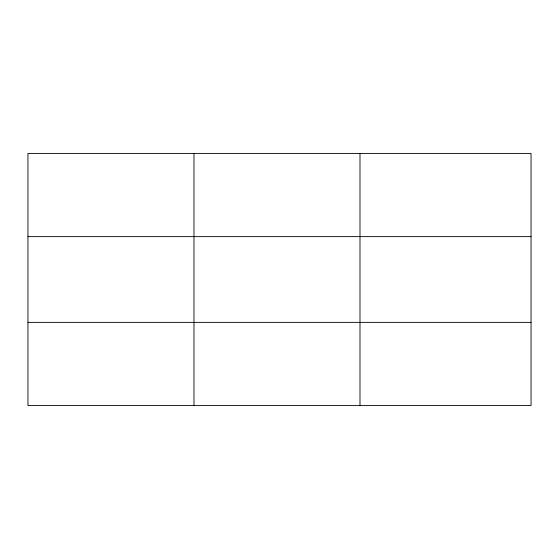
<?xml version="1.0" encoding="UTF-8"?>
<svg xmlns="http://www.w3.org/2000/svg" width="559" height="559" viewBox="0 0 559 559"><rect width="100%" height="100%" fill="white"/><g stroke="black" fill="none" stroke-linecap="round" stroke-linejoin="round"><path stroke-width="0.84" d="M193.973 153.411L193.973 405.589M359.996 153.411L359.996 405.589M531.05 236.632L531.05 153.411L27.95 153.411L27.95 405.589L531.05 405.589L531.05 236.632L27.95 236.632M27.95 322.368L531.05 322.368"/></g></svg>
